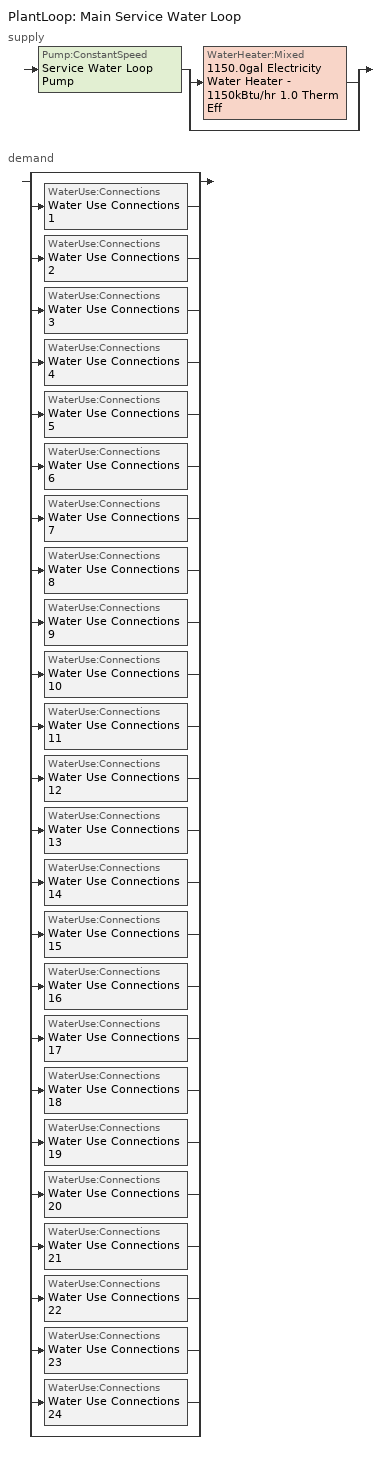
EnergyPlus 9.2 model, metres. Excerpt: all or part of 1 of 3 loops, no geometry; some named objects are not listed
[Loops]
PlantLoop 'Main Service Water Loop'
 supply: Pump:ConstantSpeed 'Service Water Loop Pump' > split
  | WaterHeater:Mixed '1150.0gal Electricity Water Heater - 1150kBtu/hr 1.0 Therm Eff'
  | bypass
 demand: split
  | bypass
  | WaterUse:Connections 'Water Use Connections 1'
  | WaterUse:Connections 'Water Use Connections 2'
  | WaterUse:Connections 'Water Use Connections 3'
  | WaterUse:Connections 'Water Use Connections 4'
  | WaterUse:Connections 'Water Use Connections 5'
  | WaterUse:Connections 'Water Use Connections 6'
  | WaterUse:Connections 'Water Use Connections 7'
  | WaterUse:Connections 'Water Use Connections 8'
  | WaterUse:Connections 'Water Use Connections 9'
  | WaterUse:Connections 'Water Use Connections 10'
  | WaterUse:Connections 'Water Use Connections 11'
  | WaterUse:Connections 'Water Use Connections 12'
  | WaterUse:Connections 'Water Use Connections 13'
  | WaterUse:Connections 'Water Use Connections 14'
  | WaterUse:Connections 'Water Use Connections 15'
  | WaterUse:Connections 'Water Use Connections 16'
  | WaterUse:Connections 'Water Use Connections 17'
  | WaterUse:Connections 'Water Use Connections 18'
  | WaterUse:Connections 'Water Use Connections 19'
  | WaterUse:Connections 'Water Use Connections 20'
  | WaterUse:Connections 'Water Use Connections 21'
  | WaterUse:Connections 'Water Use Connections 22'
  | WaterUse:Connections 'Water Use Connections 23'
  | WaterUse:Connections 'Water Use Connections 24'
  | bypass
[Sizing:Plant]
Main Service Water Loop: Loop Type=Heating; Design Loop Exit Temperature {C}=60; Loop Design Temperature Difference {deltaC}=5; Sizing Option=NonCoincident; Zone Timesteps in Averaging Window=1; Coincident Sizing Factor Mode=None
[Pump:ConstantSpeed]
Service Water Loop Pump: Design Flow Rate {m3/s}=Autosize; Design Pump Head {Pa}=0.01; Design Power Consumption {W}=Autosize; Motor Efficiency=0.7; Fraction of Motor Inefficiencies to Fluid Stream=0; Pump Control Type=Intermittent; Design Power Sizing Method=PowerPerFlowPerPressure; Design Electric Power per Unit Flow Rate {W/(m3/s)}=348701.1; Design Shaft Power per Unit Flow Rate per Unit Head {W/((m3/s)-Pa)}=1.28205
[WaterHeater:Mixed]
1150.0gal Electricity Water Heater - 1150kBtu/hr 1.0 Therm Eff: Tank Volume {m3}=4.35322; Setpoint Temperature Schedule=Service Water Loop Temp - 140F; Deadband Temperature Difference {deltaC}=2; Maximum Temperature Limit {C}=82.2222; Heater Control Type=Cycle; Heater Maximum Capacity {W}=337032; Heater Ignition Minimum Flow Rate {m3/s}=0; Heater Ignition Delay {s}=0; Heater Fuel Type=Electricity; Heater Thermal Efficiency=1; Off Cycle Parasitic Fuel Consumption Rate {W}=25.717; Off Cycle Parasitic Fuel Type=Electricity; Off Cycle Parasitic Heat Fraction to Tank=0.8; On Cycle Parasitic Fuel Consumption Rate {W}=25.717; On Cycle Parasitic Fuel Type=Electricity; On Cycle Parasitic Heat Fraction to Tank=0; Ambient Temperature Indicator=Schedule; Ambient Temperature Schedule=Water Heater Ambient Temp Schedule - 70F; Off Cycle Loss Coefficient to Ambient Temperature {W/K}=9.09539; Off Cycle Loss Fraction to Zone=1; On Cycle Loss Coefficient to Ambient Temperature {W/K}=9.09539; On Cycle Loss Fraction to Zone=1; Use Side Effectiveness=1; Source Side Effectiveness=1; Use Side Design Flow Rate {m3/s}=Autosize; Source Side Design Flow Rate {m3/s}=Autosize; Indirect Water Heating Recovery Time {hr}=1.5; Source Side Flow Control Mode=IndirectHeatPrimarySetpoint
[PlantLoop]
Main Service Water Loop: Fluid Type=Water; Plant Equipment Operation Scheme=Main Service Water Loop Operation Schemes; Maximum Loop Temperature {C}=60; Minimum Loop Temperature {C}=10; Maximum Loop Flow Rate {m3/s}=Autosize; Minimum Loop Flow Rate {m3/s}=0; Plant Loop Volume {m3}=Autocalculate; Load Distribution Scheme=Optimal; Plant Loop Demand Calculation Scheme=SingleSetpoint
[PlantEquipmentList]
Main Service Water Loop Heating Equipment List: 1150.0gal Electricity Water Heater - 1150kBtu/hr 1.0 Therm Eff
[PlantEquipmentOperation:HeatingLoad]
Main Service Water Loop Heating Operation Scheme: Load Range 1 Lower Limit {W}=0; Load Range 1 Upper Limit {W}=1e+09; Range 1 Equipment List=Main Service Water Loop Heating Equipment List
[PlantEquipmentOperationSchemes]
Main Service Water Loop Operation Schemes: Control Scheme 1=Main Service Water Loop Heating Operation Scheme; Control Scheme 1 Schedule=Always On Discrete
[SetpointManager:Scheduled]
Service hot water setpoint manager: Control Variable=Temperature; Schedule=Service Water Loop Temp - 140F
[WaterUse:Equipment]
Name | Peak Flow Rate {m3/s} | Flow Rate Fraction Schedule | Target Temperature Schedule | Zone | Sensible Fraction Schedule | Latent Fraction Schedule
G n1 apartment Service Water Use 0.06gal/min | 3.95701e-06 | NECB-G-Service Water Heating | Schedule Ruleset 5 | Sp-G N1 Apartment Sys-1 Flr-3 Sch-G HPlcmt-north ZN | Schedule Ruleset 3 | Schedule Ruleset 4
G n2 apartment Service Water Use 0.06gal/min | 3.95701e-06 | NECB-G-Service Water Heating | Schedule Ruleset 8 | Sp-G N2 Apartment Sys-1 Flr-3 Sch-G HPlcmt-north ZN | Schedule Ruleset 6 | Schedule Ruleset 7
G ne apartment Service Water Use 0.06gal/min | 3.95701e-06 | NECB-G-Service Water Heating | Schedule Ruleset 11 | Sp-G NE Apartment Sys-1 Flr-3 Sch-G HPlcmt-north ZN | Schedule Ruleset 9 | Schedule Ruleset 10
G nw apartment Service Water Use 0.06gal/min | 3.95701e-06 | NECB-G-Service Water Heating | Schedule Ruleset 14 | Sp-G NW Apartment Sys-1 Flr-3 Sch-G HPlcmt-north ZN | Schedule Ruleset 12 | Schedule Ruleset 13
G s1 apartment Service Water Use 0.06gal/min | 3.95701e-06 | NECB-G-Service Water Heating | Schedule Ruleset 17 | Sp-G S1 Apartment Sys-1 Flr-3 Sch-G HPlcmt-south ZN | Schedule Ruleset 15 | Schedule Ruleset 16
G s2 apartment Service Water Use 0.06gal/min | 3.95701e-06 | NECB-G-Service Water Heating | Schedule Ruleset 20 | Sp-G S2 Apartment Sys-1 Flr-3 Sch-G HPlcmt-south ZN | Schedule Ruleset 18 | Schedule Ruleset 19
G sw apartment Service Water Use 0.06gal/min | 3.95701e-06 | NECB-G-Service Water Heating | Schedule Ruleset 23 | Sp-G SW Apartment Sys-1 Flr-3 Sch-G HPlcmt-south ZN | Schedule Ruleset 21 | Schedule Ruleset 22
M n1 apartment Service Water Use 0.06gal/min | 3.95701e-06 | NECB-G-Service Water Heating | Schedule Ruleset 26 | Sp-M N1 Apartment Sys-1 Flr-1 Sch-G HPlcmt-north ZN | Schedule Ruleset 24 | Schedule Ruleset 25
M n2 apartment Service Water Use 0.06gal/min | 3.95701e-06 | NECB-G-Service Water Heating | Schedule Ruleset 29 | Sp-M N2 Apartment Sys-1 Flr-1 Sch-G HPlcmt-north ZN | Schedule Ruleset 27 | Schedule Ruleset 28
M ne apartment Service Water Use 0.06gal/min | 3.95701e-06 | NECB-G-Service Water Heating | Schedule Ruleset 32 | Sp-M NE Apartment Sys-1 Flr-1 Sch-G HPlcmt-north ZN | Schedule Ruleset 30 | Schedule Ruleset 31
M nw apartment Service Water Use 0.06gal/min | 3.95701e-06 | NECB-G-Service Water Heating | Schedule Ruleset 35 | Sp-M NW Apartment Sys-1 Flr-1 Sch-G HPlcmt-north ZN | Schedule Ruleset 33 | Schedule Ruleset 34
M s1 apartment Service Water Use 0.06gal/min | 3.95701e-06 | NECB-G-Service Water Heating | Schedule Ruleset 38 | Sp-M S1 Apartment Sys-1 Flr-1 Sch-G HPlcmt-south ZN | Schedule Ruleset 36 | Schedule Ruleset 37
M s2 apartment Service Water Use 0.06gal/min | 3.95701e-06 | NECB-G-Service Water Heating | Schedule Ruleset 41 | Sp-M S2 Apartment Sys-1 Flr-1 Sch-G HPlcmt-south ZN | Schedule Ruleset 39 | Schedule Ruleset 40
M se apartment Service Water Use 0.06gal/min | 3.95701e-06 | NECB-G-Service Water Heating | Schedule Ruleset 44 | Sp-M SE Apartment Sys-1 Flr-1 Sch-G HPlcmt-south ZN | Schedule Ruleset 42 | Schedule Ruleset 43
M sw apartment Service Water Use 0.06gal/min | 3.95701e-06 | NECB-G-Service Water Heating | Schedule Ruleset 47 | Sp-M SW Apartment Sys-1 Flr-1 Sch-G HPlcmt-south ZN | Schedule Ruleset 45 | Schedule Ruleset 46
T n1 apartment Service Water Use 0.06gal/min | 3.95701e-06 | NECB-G-Service Water Heating | Schedule Ruleset 50 | Sp-T N1 Apartment Sys-1 Flr-2 Sch-G HPlcmt-north ZN | Schedule Ruleset 48 | Schedule Ruleset 49
T n2 apartment Service Water Use 0.06gal/min | 3.95701e-06 | NECB-G-Service Water Heating | Schedule Ruleset 53 | Sp-T N2 Apartment Sys-1 Flr-2 Sch-G HPlcmt-north ZN | Schedule Ruleset 51 | Schedule Ruleset 52
T ne apartment Service Water Use 0.06gal/min | 3.95701e-06 | NECB-G-Service Water Heating | Schedule Ruleset 56 | Sp-T NE Apartment Sys-1 Flr-2 Sch-G HPlcmt-north ZN | Schedule Ruleset 54 | Schedule Ruleset 55
T nw apartment Service Water Use 0.06gal/min | 3.95701e-06 | NECB-G-Service Water Heating | Schedule Ruleset 59 | Sp-T NW Apartment Sys-1 Flr-2 Sch-G HPlcmt-north ZN | Schedule Ruleset 57 | Schedule Ruleset 58
T s1 apartment Service Water Use 0.06gal/min | 3.95701e-06 | NECB-G-Service Water Heating | Schedule Ruleset 62 | Sp-T S1 Apartment Sys-1 Flr-2 Sch-G HPlcmt-south ZN | Schedule Ruleset 60 | Schedule Ruleset 61
T s2 apartment Service Water Use 0.06gal/min | 3.95701e-06 | NECB-G-Service Water Heating | Schedule Ruleset 65 | Sp-T S2 Apartment Sys-1 Flr-2 Sch-G HPlcmt-south ZN | Schedule Ruleset 63 | Schedule Ruleset 64
T se apartment Service Water Use 0.06gal/min | 3.95701e-06 | NECB-G-Service Water Heating | Schedule Ruleset 68 | Sp-T SE Apartment Sys-1 Flr-2 Sch-G HPlcmt-south ZN | Schedule Ruleset 66 | Schedule Ruleset 67
T sw apartment Service Water Use 0.06gal/min | 3.95701e-06 | NECB-G-Service Water Heating | Schedule Ruleset 71 | Sp-T SW Apartment Sys-1 Flr-2 Sch-G HPlcmt-south ZN | Schedule Ruleset 69 | Schedule Ruleset 70
Office Service Water Use 0.07gal/min | 4.28177e-06 | NECB-C-Service Water Heating | Schedule Ruleset 74 | Sp-Office Sys-3 Flr-3 Sch-C HPlcmt-south ZN | Schedule Ruleset 72 | Schedule Ruleset 73
[WaterUse:Connections]
Name | Water Use Equipment 1
Water Use Connections 1 | G n1 apartment Service Water Use 0.06gal/min
Water Use Connections 2 | G n2 apartment Service Water Use 0.06gal/min
Water Use Connections 3 | G ne apartment Service Water Use 0.06gal/min
Water Use Connections 4 | G nw apartment Service Water Use 0.06gal/min
Water Use Connections 5 | G s1 apartment Service Water Use 0.06gal/min
Water Use Connections 6 | G s2 apartment Service Water Use 0.06gal/min
Water Use Connections 7 | G sw apartment Service Water Use 0.06gal/min
Water Use Connections 8 | M n1 apartment Service Water Use 0.06gal/min
Water Use Connections 9 | M n2 apartment Service Water Use 0.06gal/min
Water Use Connections 10 | M ne apartment Service Water Use 0.06gal/min
Water Use Connections 11 | M nw apartment Service Water Use 0.06gal/min
Water Use Connections 12 | M s1 apartment Service Water Use 0.06gal/min
Water Use Connections 13 | M s2 apartment Service Water Use 0.06gal/min
Water Use Connections 14 | M se apartment Service Water Use 0.06gal/min
Water Use Connections 15 | M sw apartment Service Water Use 0.06gal/min
Water Use Connections 16 | T n1 apartment Service Water Use 0.06gal/min
Water Use Connections 17 | T n2 apartment Service Water Use 0.06gal/min
Water Use Connections 18 | T ne apartment Service Water Use 0.06gal/min
Water Use Connections 19 | T nw apartment Service Water Use 0.06gal/min
Water Use Connections 20 | T s1 apartment Service Water Use 0.06gal/min
Water Use Connections 21 | T s2 apartment Service Water Use 0.06gal/min
Water Use Connections 22 | T se apartment Service Water Use 0.06gal/min
Water Use Connections 23 | T sw apartment Service Water Use 0.06gal/min
Water Use Connections 24 | Office Service Water Use 0.07gal/min
[Schedule:Day:Interval]
NECB-C-Service Water Heating Default; NECB-C-Service Water Heating Default|Wkdy Day: No, 08:00, 0.05, 09:00, 0.1, 10:00, 0.2, 11:00, 0.3, 12:00, 0.4, 16:00, 0.8, 17:00, 0.6, 18:00, 0.4, 19:00, 0.3, 21:00, 0.2, 24:00, 0.05
NECB-C-Service Water Heating Sat Day: No, 08:00, 0.05, 09:00, 0.1, 10:00, 0.2, 11:00, 0.3, 12:00, 0.5, 16:00, 0.9, 17:00, 0.7, 18:00, 0.5, 19:00, 0.3, 21:00, 0.2, 24:00, 0.05
NECB-C-Service Water Heating Sun|Hol Day: No, 10:00, 0.05, 11:00, 0.1, 12:00, 0.2, 13:00, 0.4, 15:00, 0.8, 16:00, 0.6, 17:00, 0.4, 18:00, 0.3, 19:00, 0.2, 24:00, 0.05
NECB-G-Service Water Heating Default; NECB-G-Service Water Heating Default|Wkdy Day: No, 01:00, 0.1, 06:00, 0.05, 07:00, 0.2, 08:00, 0.8, 09:00, 0.7, 10:00, 0.5, 11:00, 0.4, 14:00, 0.2, 15:00, 0.3, 17:00, 0.5, 19:00, 0.7, 21:00, 0.4, 23:00, 0.2, 24:00, 0.1
NECB-G-Service Water Heating Sat Day: No, 01:00, 0.1, 07:00, 0.05, 08:00, 0.2, 11:00, 0.5, 15:00, 0.3, 16:00, 0.7, 17:00, 0.9, 19:00, 0.7, 20:00, 0.6, 21:00, 0.5, 22:00, 0.4, 23:00, 0.3, 24:00, 0.2
NECB-G-Service Water Heating Sun|Hol Day: No, 01:00, 0.1, 08:00, 0.05, 09:00, 0.2, 11:00, 0.3, 13:00, 0.2, 14:00, 0.3, 15:00, 0.4, 16:00, 0.5, 17:00, 0.6, 18:00, 0.7, 19:00, 0.4, 20:00, 0.3, 24:00, 0.2
Schedule Day 10; Schedule Day 13; Schedule Day 16; Schedule Day 19; Schedule Day 22; Schedule Day 25; Schedule Day 28; Schedule Day 31; Schedule Day 34; Schedule Day 37; Schedule Day 40; Schedule Day 43; Schedule Day 46; Schedule Day 49; Schedule Day 52; Schedule Day 55; Schedule Day 58; Schedule Day 61; Schedule Day 64; Schedule Day 67; Schedule Day 7; Schedule Day 70; Schedule Day 73; Schedule Day 76: No, 24:00, 0.05
Schedule Day 11; Schedule Day 14; Schedule Day 17; Schedule Day 20; Schedule Day 23; Schedule Day 26; Schedule Day 29; Schedule Day 32; Schedule Day 35; Schedule Day 38; Schedule Day 41; Schedule Day 44; Schedule Day 47; Schedule Day 50; Schedule Day 53; Schedule Day 56; Schedule Day 59; Schedule Day 62; Schedule Day 65; Schedule Day 68; Schedule Day 71; Schedule Day 74; Schedule Day 77; Schedule Day 8; Service Water Loop Temp - 140F Default: No, 24:00, 60
Schedule Day 12; Schedule Day 15; Schedule Day 18; Schedule Day 21; Schedule Day 24; Schedule Day 27; Schedule Day 30; Schedule Day 33; Schedule Day 36; Schedule Day 39; Schedule Day 42; Schedule Day 45; Schedule Day 48; Schedule Day 51; Schedule Day 54; Schedule Day 57; Schedule Day 6; Schedule Day 60; Schedule Day 63; Schedule Day 66; Schedule Day 69; Schedule Day 72; Schedule Day 75; Schedule Day 9: No, 24:00, 0.2
Water Heater Ambient Temp Schedule - 70F Default: No, 24:00, 21.1111
[Schedule:Week:Daily]
Schedule:Week:Daily {510ff937-0a2f-49d1-b56c-2df7d20ec639}: NECB-C-Service Water Heating Sun|Hol Day, NECB-C-Service Water Heating Default|Wkdy Day, NECB-C-Service Water Heating Default|Wkdy Day, NECB-C-Service Water Heating Default|Wkdy Day, NECB-C-Service Water Heating Default|Wkdy Day, NECB-C-Service Water Heating Default|Wkdy Day, NECB-C-Service Water Heating Sat Day, NECB-C-Service Water Heating Default, NECB-C-Service Water Heating Default, NECB-C-Service Water Heating Default, NECB-C-Service Water Heating Default, NECB-C-Service Water Heating Default
Schedule:Week:Daily {d7ad5288-86cf-43ec-becb-41a0bbac22f9}: NECB-G-Service Water Heating Sun|Hol Day, NECB-G-Service Water Heating Default|Wkdy Day, NECB-G-Service Water Heating Default|Wkdy Day, NECB-G-Service Water Heating Default|Wkdy Day, NECB-G-Service Water Heating Default|Wkdy Day, NECB-G-Service Water Heating Default|Wkdy Day, NECB-G-Service Water Heating Sat Day, NECB-G-Service Water Heating Default, NECB-G-Service Water Heating Default, NECB-G-Service Water Heating Default, NECB-G-Service Water Heating Default, NECB-G-Service Water Heating Default
Schedule:Week:Daily {196703db-baa6-4c41-845d-cb6f2d150554}: Schedule Day 13, Schedule Day 13, Schedule Day 13, Schedule Day 13, Schedule Day 13, Schedule Day 13, Schedule Day 13, Schedule Day 13, Schedule Day 13, Schedule Day 13, Schedule Day 13, Schedule Day 13
Schedule:Week:Daily {8a43b15c-2e2b-4c26-94d5-124586c721eb}: Schedule Day 14, Schedule Day 14, Schedule Day 14, Schedule Day 14, Schedule Day 14, Schedule Day 14, Schedule Day 14, Schedule Day 14, Schedule Day 14, Schedule Day 14, Schedule Day 14, Schedule Day 14
Schedule:Week:Daily {5387c551-8e31-49ae-a9c2-2153f512a3eb}: Schedule Day 15, Schedule Day 15, Schedule Day 15, Schedule Day 15, Schedule Day 15, Schedule Day 15, Schedule Day 15, Schedule Day 15, Schedule Day 15, Schedule Day 15, Schedule Day 15, Schedule Day 15
Schedule:Week:Daily {baa2601f-410b-4828-a0d5-eac32de764ab}: Schedule Day 16, Schedule Day 16, Schedule Day 16, Schedule Day 16, Schedule Day 16, Schedule Day 16, Schedule Day 16, Schedule Day 16, Schedule Day 16, Schedule Day 16, Schedule Day 16, Schedule Day 16
Schedule:Week:Daily {8abe9374-ec78-4e09-b227-20b4ad648c3b}: Schedule Day 17, Schedule Day 17, Schedule Day 17, Schedule Day 17, Schedule Day 17, Schedule Day 17, Schedule Day 17, Schedule Day 17, Schedule Day 17, Schedule Day 17, Schedule Day 17, Schedule Day 17
Schedule:Week:Daily {6dda205b-ac31-4662-9643-2a87b2a6d90e}: Schedule Day 18, Schedule Day 18, Schedule Day 18, Schedule Day 18, Schedule Day 18, Schedule Day 18, Schedule Day 18, Schedule Day 18, Schedule Day 18, Schedule Day 18, Schedule Day 18, Schedule Day 18
Schedule:Week:Daily {576c1894-6678-48cd-a025-b8219151c15a}: Schedule Day 19, Schedule Day 19, Schedule Day 19, Schedule Day 19, Schedule Day 19, Schedule Day 19, Schedule Day 19, Schedule Day 19, Schedule Day 19, Schedule Day 19, Schedule Day 19, Schedule Day 19
Schedule:Week:Daily {a038bd93-6cff-4f77-b52b-1aec0d64a7d2}: Schedule Day 20, Schedule Day 20, Schedule Day 20, Schedule Day 20, Schedule Day 20, Schedule Day 20, Schedule Day 20, Schedule Day 20, Schedule Day 20, Schedule Day 20, Schedule Day 20, Schedule Day 20
Schedule:Week:Daily {d6a0ec74-55d2-4129-b736-a259e95473a3}: Schedule Day 21, Schedule Day 21, Schedule Day 21, Schedule Day 21, Schedule Day 21, Schedule Day 21, Schedule Day 21, Schedule Day 21, Schedule Day 21, Schedule Day 21, Schedule Day 21, Schedule Day 21
Schedule:Week:Daily {775c61e9-9604-4333-8d10-98ee1acf7924}: Schedule Day 22, Schedule Day 22, Schedule Day 22, Schedule Day 22, Schedule Day 22, Schedule Day 22, Schedule Day 22, Schedule Day 22, Schedule Day 22, Schedule Day 22, Schedule Day 22, Schedule Day 22
Schedule:Week:Daily {5629663c-c6df-48cb-939f-56ee5d6b4891}: Schedule Day 23, Schedule Day 23, Schedule Day 23, Schedule Day 23, Schedule Day 23, Schedule Day 23, Schedule Day 23, Schedule Day 23, Schedule Day 23, Schedule Day 23, Schedule Day 23, Schedule Day 23
Schedule:Week:Daily {507829ec-b7af-4e25-a409-81fcb810dff9}: Schedule Day 24, Schedule Day 24, Schedule Day 24, Schedule Day 24, Schedule Day 24, Schedule Day 24, Schedule Day 24, Schedule Day 24, Schedule Day 24, Schedule Day 24, Schedule Day 24, Schedule Day 24
Schedule:Week:Daily {48690e59-59f1-49cd-9464-f252dc34e1fe}: Schedule Day 25, Schedule Day 25, Schedule Day 25, Schedule Day 25, Schedule Day 25, Schedule Day 25, Schedule Day 25, Schedule Day 25, Schedule Day 25, Schedule Day 25, Schedule Day 25, Schedule Day 25
Schedule:Week:Daily {c4ac52fc-d78c-4866-a5e0-d2c225d9b76f}: Schedule Day 26, Schedule Day 26, Schedule Day 26, Schedule Day 26, Schedule Day 26, Schedule Day 26, Schedule Day 26, Schedule Day 26, Schedule Day 26, Schedule Day 26, Schedule Day 26, Schedule Day 26
Schedule:Week:Daily {56e92453-ae21-443f-b2fe-f664156e3dc5}: Schedule Day 27, Schedule Day 27, Schedule Day 27, Schedule Day 27, Schedule Day 27, Schedule Day 27, Schedule Day 27, Schedule Day 27, Schedule Day 27, Schedule Day 27, Schedule Day 27, Schedule Day 27
Schedule:Week:Daily {d97eece0-d511-441b-957e-ca1e953bb0a3}: Schedule Day 28, Schedule Day 28, Schedule Day 28, Schedule Day 28, Schedule Day 28, Schedule Day 28, Schedule Day 28, Schedule Day 28, Schedule Day 28, Schedule Day 28, Schedule Day 28, Schedule Day 28
Schedule:Week:Daily {4434745c-cc1f-4515-befd-5477b7ae5b84}: Schedule Day 29, Schedule Day 29, Schedule Day 29, Schedule Day 29, Schedule Day 29, Schedule Day 29, Schedule Day 29, Schedule Day 29, Schedule Day 29, Schedule Day 29, Schedule Day 29, Schedule Day 29
Schedule:Week:Daily {b7b2e660-502c-42e7-a27b-05b4e26cdd94}: Schedule Day 30, Schedule Day 30, Schedule Day 30, Schedule Day 30, Schedule Day 30, Schedule Day 30, Schedule Day 30, Schedule Day 30, Schedule Day 30, Schedule Day 30, Schedule Day 30, Schedule Day 30
Schedule:Week:Daily {2cebd4eb-6d2d-4c4a-afcf-0f906c392e7e}: Schedule Day 31, Schedule Day 31, Schedule Day 31, Schedule Day 31, Schedule Day 31, Schedule Day 31, Schedule Day 31, Schedule Day 31, Schedule Day 31, Schedule Day 31, Schedule Day 31, Schedule Day 31
Schedule:Week:Daily {4ab1c4fc-124b-4ab1-936e-e0533130a581}: Schedule Day 32, Schedule Day 32, Schedule Day 32, Schedule Day 32, Schedule Day 32, Schedule Day 32, Schedule Day 32, Schedule Day 32, Schedule Day 32, Schedule Day 32, Schedule Day 32, Schedule Day 32
Schedule:Week:Daily {2afdd82d-4d25-4792-a0fd-316eb0db5fc7}: Schedule Day 6, Schedule Day 6, Schedule Day 6, Schedule Day 6, Schedule Day 6, Schedule Day 6, Schedule Day 6, Schedule Day 6, Schedule Day 6, Schedule Day 6, Schedule Day 6, Schedule Day 6
Schedule:Week:Daily {77c0eee9-b15b-4727-a547-1bf35d957805}: Schedule Day 33, Schedule Day 33, Schedule Day 33, Schedule Day 33, Schedule Day 33, Schedule Day 33, Schedule Day 33, Schedule Day 33, Schedule Day 33, Schedule Day 33, Schedule Day 33, Schedule Day 33
Schedule:Week:Daily {66b029f6-72be-4ff8-81b0-157dfe65e4df}: Schedule Day 34, Schedule Day 34, Schedule Day 34, Schedule Day 34, Schedule Day 34, Schedule Day 34, Schedule Day 34, Schedule Day 34, Schedule Day 34, Schedule Day 34, Schedule Day 34, Schedule Day 34
Schedule:Week:Daily {7ddd8a8c-8088-4757-8f0d-af42a161ed66}: Schedule Day 35, Schedule Day 35, Schedule Day 35, Schedule Day 35, Schedule Day 35, Schedule Day 35, Schedule Day 35, Schedule Day 35, Schedule Day 35, Schedule Day 35, Schedule Day 35, Schedule Day 35
Schedule:Week:Daily {20e9c36b-4d7f-4ea4-80ba-459f4c1d4782}: Schedule Day 36, Schedule Day 36, Schedule Day 36, Schedule Day 36, Schedule Day 36, Schedule Day 36, Schedule Day 36, Schedule Day 36, Schedule Day 36, Schedule Day 36, Schedule Day 36, Schedule Day 36
Schedule:Week:Daily {fc45fa5f-87ff-4d01-b63d-4a53d8152b02}: Schedule Day 37, Schedule Day 37, Schedule Day 37, Schedule Day 37, Schedule Day 37, Schedule Day 37, Schedule Day 37, Schedule Day 37, Schedule Day 37, Schedule Day 37, Schedule Day 37, Schedule Day 37
Schedule:Week:Daily {3f5cdd8f-d31d-450b-9ec7-774b93a9c82b}: Schedule Day 38, Schedule Day 38, Schedule Day 38, Schedule Day 38, Schedule Day 38, Schedule Day 38, Schedule Day 38, Schedule Day 38, Schedule Day 38, Schedule Day 38, Schedule Day 38, Schedule Day 38
Schedule:Week:Daily {ecb6e04a-717d-44b4-a3ee-763819df7922}: Schedule Day 39, Schedule Day 39, Schedule Day 39, Schedule Day 39, Schedule Day 39, Schedule Day 39, Schedule Day 39, Schedule Day 39, Schedule Day 39, Schedule Day 39, Schedule Day 39, Schedule Day 39
Schedule:Week:Daily {f93c4d6e-3670-4547-b44e-ab8d14a2c4ba}: Schedule Day 40, Schedule Day 40, Schedule Day 40, Schedule Day 40, Schedule Day 40, Schedule Day 40, Schedule Day 40, Schedule Day 40, Schedule Day 40, Schedule Day 40, Schedule Day 40, Schedule Day 40
Schedule:Week:Daily {30f6699c-76d6-4fe2-b0a4-e35a926955ae}: Schedule Day 41, Schedule Day 41, Schedule Day 41, Schedule Day 41, Schedule Day 41, Schedule Day 41, Schedule Day 41, Schedule Day 41, Schedule Day 41, Schedule Day 41, Schedule Day 41, Schedule Day 41
Schedule:Week:Daily {a46ad92c-faac-494e-8aaf-9e5ccbe57961}: Schedule Day 42, Schedule Day 42, Schedule Day 42, Schedule Day 42, Schedule Day 42, Schedule Day 42, Schedule Day 42, Schedule Day 42, Schedule Day 42, Schedule Day 42, Schedule Day 42, Schedule Day 42
Schedule:Week:Daily {94c4ef37-2f1a-4562-a411-af93fafbd6be}: Schedule Day 7, Schedule Day 7, Schedule Day 7, Schedule Day 7, Schedule Day 7, Schedule Day 7, Schedule Day 7, Schedule Day 7, Schedule Day 7, Schedule Day 7, Schedule Day 7, Schedule Day 7
Schedule:Week:Daily {c63e1468-6572-42fd-acb5-2c4ac4304bbe}: Schedule Day 43, Schedule Day 43, Schedule Day 43, Schedule Day 43, Schedule Day 43, Schedule Day 43, Schedule Day 43, Schedule Day 43, Schedule Day 43, Schedule Day 43, Schedule Day 43, Schedule Day 43
Schedule:Week:Daily {57eb67d5-c9ed-4e4c-beee-75a1ca1aa3be}: Schedule Day 44, Schedule Day 44, Schedule Day 44, Schedule Day 44, Schedule Day 44, Schedule Day 44, Schedule Day 44, Schedule Day 44, Schedule Day 44, Schedule Day 44, Schedule Day 44, Schedule Day 44
Schedule:Week:Daily {36a6eb2e-7b38-4d5c-9f6a-5701b7d29339}: Schedule Day 45, Schedule Day 45, Schedule Day 45, Schedule Day 45, Schedule Day 45, Schedule Day 45, Schedule Day 45, Schedule Day 45, Schedule Day 45, Schedule Day 45, Schedule Day 45, Schedule Day 45
Schedule:Week:Daily {fc50c200-dddb-4942-a920-f0aa72e1a1cc}: Schedule Day 46, Schedule Day 46, Schedule Day 46, Schedule Day 46, Schedule Day 46, Schedule Day 46, Schedule Day 46, Schedule Day 46, Schedule Day 46, Schedule Day 46, Schedule Day 46, Schedule Day 46
Schedule:Week:Daily {0746d74c-1f7b-4153-96da-b16362db1219}: Schedule Day 47, Schedule Day 47, Schedule Day 47, Schedule Day 47, Schedule Day 47, Schedule Day 47, Schedule Day 47, Schedule Day 47, Schedule Day 47, Schedule Day 47, Schedule Day 47, Schedule Day 47
Schedule:Week:Daily {b0931040-34bf-4f00-8e22-92af8a714398}: Schedule Day 48, Schedule Day 48, Schedule Day 48, Schedule Day 48, Schedule Day 48, Schedule Day 48, Schedule Day 48, Schedule Day 48, Schedule Day 48, Schedule Day 48, Schedule Day 48, Schedule Day 48
Schedule:Week:Daily {32c92cae-19e4-4aed-8f26-25b4372b920f}: Schedule Day 49, Schedule Day 49, Schedule Day 49, Schedule Day 49, Schedule Day 49, Schedule Day 49, Schedule Day 49, Schedule Day 49, Schedule Day 49, Schedule Day 49, Schedule Day 49, Schedule Day 49
Schedule:Week:Daily {24b3f1a4-fd69-412f-8a39-149c6f5b34b9}: Schedule Day 50, Schedule Day 50, Schedule Day 50, Schedule Day 50, Schedule Day 50, Schedule Day 50, Schedule Day 50, Schedule Day 50, Schedule Day 50, Schedule Day 50, Schedule Day 50, Schedule Day 50
Schedule:Week:Daily {185706a7-82dd-496e-aee5-370fa91e2b97}: Schedule Day 51, Schedule Day 51, Schedule Day 51, Schedule Day 51, Schedule Day 51, Schedule Day 51, Schedule Day 51, Schedule Day 51, Schedule Day 51, Schedule Day 51, Schedule Day 51, Schedule Day 51
Schedule:Week:Daily {86a39f21-141c-4ce1-aa1e-3dd8506f667c}: Schedule Day 52, Schedule Day 52, Schedule Day 52, Schedule Day 52, Schedule Day 52, Schedule Day 52, Schedule Day 52, Schedule Day 52, Schedule Day 52, Schedule Day 52, Schedule Day 52, Schedule Day 52
Schedule:Week:Daily {5e013b05-af9d-4708-afe0-5487fc92c8de}: Schedule Day 8, Schedule Day 8, Schedule Day 8, Schedule Day 8, Schedule Day 8, Schedule Day 8, Schedule Day 8, Schedule Day 8, Schedule Day 8, Schedule Day 8, Schedule Day 8, Schedule Day 8
Schedule:Week:Daily {288e99c9-5b48-410b-8b31-4293b7e4251f}: Schedule Day 53, Schedule Day 53, Schedule Day 53, Schedule Day 53, Schedule Day 53, Schedule Day 53, Schedule Day 53, Schedule Day 53, Schedule Day 53, Schedule Day 53, Schedule Day 53, Schedule Day 53
Schedule:Week:Daily {399f6c02-2029-4a97-aec2-549eda119f64}: Schedule Day 54, Schedule Day 54, Schedule Day 54, Schedule Day 54, Schedule Day 54, Schedule Day 54, Schedule Day 54, Schedule Day 54, Schedule Day 54, Schedule Day 54, Schedule Day 54, Schedule Day 54
Schedule:Week:Daily {3a3334b3-b131-4404-ae6d-5c4ead826b7f}: Schedule Day 55, Schedule Day 55, Schedule Day 55, Schedule Day 55, Schedule Day 55, Schedule Day 55, Schedule Day 55, Schedule Day 55, Schedule Day 55, Schedule Day 55, Schedule Day 55, Schedule Day 55
Schedule:Week:Daily {3107bf47-1b8e-4f4d-9996-130d5397cf8a}: Schedule Day 56, Schedule Day 56, Schedule Day 56, Schedule Day 56, Schedule Day 56, Schedule Day 56, Schedule Day 56, Schedule Day 56, Schedule Day 56, Schedule Day 56, Schedule Day 56, Schedule Day 56
Schedule:Week:Daily {c04836bd-345a-4df1-b394-e2a13ce37757}: Schedule Day 57, Schedule Day 57, Schedule Day 57, Schedule Day 57, Schedule Day 57, Schedule Day 57, Schedule Day 57, Schedule Day 57, Schedule Day 57, Schedule Day 57, Schedule Day 57, Schedule Day 57
Schedule:Week:Daily {7c9cbc08-2876-4d92-a749-64dc6d0db224}: Schedule Day 58, Schedule Day 58, Schedule Day 58, Schedule Day 58, Schedule Day 58, Schedule Day 58, Schedule Day 58, Schedule Day 58, Schedule Day 58, Schedule Day 58, Schedule Day 58, Schedule Day 58
Schedule:Week:Daily {c8596de5-07d0-4055-a798-2cc3ff8c0ee1}: Schedule Day 59, Schedule Day 59, Schedule Day 59, Schedule Day 59, Schedule Day 59, Schedule Day 59, Schedule Day 59, Schedule Day 59, Schedule Day 59, Schedule Day 59, Schedule Day 59, Schedule Day 59
Schedule:Week:Daily {07f27baf-5a4a-4912-9179-4a7c5d172d18}: Schedule Day 60, Schedule Day 60, Schedule Day 60, Schedule Day 60, Schedule Day 60, Schedule Day 60, Schedule Day 60, Schedule Day 60, Schedule Day 60, Schedule Day 60, Schedule Day 60, Schedule Day 60
Schedule:Week:Daily {d4db7a26-57fd-4b85-9093-40166287fdb2}: Schedule Day 61, Schedule Day 61, Schedule Day 61, Schedule Day 61, Schedule Day 61, Schedule Day 61, Schedule Day 61, Schedule Day 61, Schedule Day 61, Schedule Day 61, Schedule Day 61, Schedule Day 61
Schedule:Week:Daily {7b3c832b-3b95-40d5-bb6e-df87d843dc7c}: Schedule Day 62, Schedule Day 62, Schedule Day 62, Schedule Day 62, Schedule Day 62, Schedule Day 62, Schedule Day 62, Schedule Day 62, Schedule Day 62, Schedule Day 62, Schedule Day 62, Schedule Day 62
Schedule:Week:Daily {d25395b7-8d5d-4886-aa4c-dd86741ec2d9}: Schedule Day 9, Schedule Day 9, Schedule Day 9, Schedule Day 9, Schedule Day 9, Schedule Day 9, Schedule Day 9, Schedule Day 9, Schedule Day 9, Schedule Day 9, Schedule Day 9, Schedule Day 9
Schedule:Week:Daily {2abc412c-68cd-46d0-892a-83db34ed75d2}: Schedule Day 63, Schedule Day 63, Schedule Day 63, Schedule Day 63, Schedule Day 63, Schedule Day 63, Schedule Day 63, Schedule Day 63, Schedule Day 63, Schedule Day 63, Schedule Day 63, Schedule Day 63
Schedule:Week:Daily {b9871b22-d03d-48cf-8c17-10ed15ab2000}: Schedule Day 64, Schedule Day 64, Schedule Day 64, Schedule Day 64, Schedule Day 64, Schedule Day 64, Schedule Day 64, Schedule Day 64, Schedule Day 64, Schedule Day 64, Schedule Day 64, Schedule Day 64
Schedule:Week:Daily {04e5a79f-a023-4239-b726-99dfcf3c7e4b}: Schedule Day 65, Schedule Day 65, Schedule Day 65, Schedule Day 65, Schedule Day 65, Schedule Day 65, Schedule Day 65, Schedule Day 65, Schedule Day 65, Schedule Day 65, Schedule Day 65, Schedule Day 65
Schedule:Week:Daily {edbdc128-4149-4296-bff2-f244b3d5b040}: Schedule Day 66, Schedule Day 66, Schedule Day 66, Schedule Day 66, Schedule Day 66, Schedule Day 66, Schedule Day 66, Schedule Day 66, Schedule Day 66, Schedule Day 66, Schedule Day 66, Schedule Day 66
Schedule:Week:Daily {bd8d0658-2915-4d3e-ad0b-51abf5fbbb20}: Schedule Day 67, Schedule Day 67, Schedule Day 67, Schedule Day 67, Schedule Day 67, Schedule Day 67, Schedule Day 67, Schedule Day 67, Schedule Day 67, Schedule Day 67, Schedule Day 67, Schedule Day 67
Schedule:Week:Daily {213c0eed-8eff-4b70-9260-8a77dba297c4}: Schedule Day 68, Schedule Day 68, Schedule Day 68, Schedule Day 68, Schedule Day 68, Schedule Day 68, Schedule Day 68, Schedule Day 68, Schedule Day 68, Schedule Day 68, Schedule Day 68, Schedule Day 68
Schedule:Week:Daily {8262140c-5846-430f-bf72-f4d61ab9a77c}: Schedule Day 69, Schedule Day 69, Schedule Day 69, Schedule Day 69, Schedule Day 69, Schedule Day 69, Schedule Day 69, Schedule Day 69, Schedule Day 69, Schedule Day 69, Schedule Day 69, Schedule Day 69
Schedule:Week:Daily {7824a041-f02d-4c70-b0fa-8b3349301a89}: Schedule Day 70, Schedule Day 70, Schedule Day 70, Schedule Day 70, Schedule Day 70, Schedule Day 70, Schedule Day 70, Schedule Day 70, Schedule Day 70, Schedule Day 70, Schedule Day 70, Schedule Day 70
Schedule:Week:Daily {f748eac7-1493-4703-a753-5d8fcb8a1997}: Schedule Day 71, Schedule Day 71, Schedule Day 71, Schedule Day 71, Schedule Day 71, Schedule Day 71, Schedule Day 71, Schedule Day 71, Schedule Day 71, Schedule Day 71, Schedule Day 71, Schedule Day 71
Schedule:Week:Daily {70b49e2a-bc54-45ae-bca8-9b9ba5a748bb}: Schedule Day 72, Schedule Day 72, Schedule Day 72, Schedule Day 72, Schedule Day 72, Schedule Day 72, Schedule Day 72, Schedule Day 72, Schedule Day 72, Schedule Day 72, Schedule Day 72, Schedule Day 72
Schedule:Week:Daily {c7f12822-ccad-4298-815f-107b7504621f}: Schedule Day 10, Schedule Day 10, Schedule Day 10, Schedule Day 10, Schedule Day 10, Schedule Day 10, Schedule Day 10, Schedule Day 10, Schedule Day 10, Schedule Day 10, Schedule Day 10, Schedule Day 10
Schedule:Week:Daily {beaecb04-02c0-4e24-8db3-030bc029b259}: Schedule Day 73, Schedule Day 73, Schedule Day 73, Schedule Day 73, Schedule Day 73, Schedule Day 73, Schedule Day 73, Schedule Day 73, Schedule Day 73, Schedule Day 73, Schedule Day 73, Schedule Day 73
Schedule:Week:Daily {9ab94f81-10b0-407b-8dd5-203458436864}: Schedule Day 74, Schedule Day 74, Schedule Day 74, Schedule Day 74, Schedule Day 74, Schedule Day 74, Schedule Day 74, Schedule Day 74, Schedule Day 74, Schedule Day 74, Schedule Day 74, Schedule Day 74
Schedule:Week:Daily {ecf861d6-51dd-45ce-8cbc-e16044807002}: Schedule Day 75, Schedule Day 75, Schedule Day 75, Schedule Day 75, Schedule Day 75, Schedule Day 75, Schedule Day 75, Schedule Day 75, Schedule Day 75, Schedule Day 75, Schedule Day 75, Schedule Day 75
Schedule:Week:Daily {2a728ddd-60fe-467a-860b-a9c23fe576e5}: Schedule Day 76, Schedule Day 76, Schedule Day 76, Schedule Day 76, Schedule Day 76, Schedule Day 76, Schedule Day 76, Schedule Day 76, Schedule Day 76, Schedule Day 76, Schedule Day 76, Schedule Day 76
Schedule:Week:Daily {5c3da941-1eec-40a7-a1ca-74aaa0834560}: Schedule Day 77, Schedule Day 77, Schedule Day 77, Schedule Day 77, Schedule Day 77, Schedule Day 77, Schedule Day 77, Schedule Day 77, Schedule Day 77, Schedule Day 77, Schedule Day 77, Schedule Day 77
Schedule:Week:Daily {ffbfe616-4705-447f-ae97-03d8e5aa5c05}: Schedule Day 11, Schedule Day 11, Schedule Day 11, Schedule Day 11, Schedule Day 11, Schedule Day 11, Schedule Day 11, Schedule Day 11, Schedule Day 11, Schedule Day 11, Schedule Day 11, Schedule Day 11
Schedule:Week:Daily {d7d84878-8ebb-4a90-83cc-023010efdd22}: Schedule Day 12, Schedule Day 12, Schedule Day 12, Schedule Day 12, Schedule Day 12, Schedule Day 12, Schedule Day 12, Schedule Day 12, Schedule Day 12, Schedule Day 12, Schedule Day 12, Schedule Day 12
Schedule:Week:Daily {c6a1f7a4-349c-4c2e-b810-1984f2133cdd}: Service Water Loop Temp - 140F Default, Service Water Loop Temp - 140F Default, Service Water Loop Temp - 140F Default, Service Water Loop Temp - 140F Default, Service Water Loop Temp - 140F Default, Service Water Loop Temp - 140F Default, Service Water Loop Temp - 140F Default, Service Water Loop Temp - 140F Default, Service Water Loop Temp - 140F Default, Service Water Loop Temp - 140F Default, Service Water Loop Temp - 140F Default, Service Water Loop Temp - 140F Default
Schedule:Week:Daily {f8b99bb7-e9ec-44d5-86b3-b900a1443366}: Water Heater Ambient Temp Schedule - 70F Default, Water Heater Ambient Temp Schedule - 70F Default, Water Heater Ambient Temp Schedule - 70F Default, Water Heater Ambient Temp Schedule - 70F Default, Water Heater Ambient Temp Schedule - 70F Default, Water Heater Ambient Temp Schedule - 70F Default, Water Heater Ambient Temp Schedule - 70F Default, Water Heater Ambient Temp Schedule - 70F Default, Water Heater Ambient Temp Schedule - 70F Default, Water Heater Ambient Temp Schedule - 70F Default, Water Heater Ambient Temp Schedule - 70F Default, Water Heater Ambient Temp Schedule - 70F Default
[Schedule:Year]
NECB-C-Service Water Heating: Schedule:Week:Daily {510ff937-0a2f-49d1-b56c-2df7d20ec639}, 1, 1, 12, 31
NECB-G-Service Water Heating: Schedule:Week:Daily {d7ad5288-86cf-43ec-becb-41a0bbac22f9}, 1, 1, 12, 31
Schedule Ruleset 10: Schedule:Week:Daily {196703db-baa6-4c41-845d-cb6f2d150554}, 1, 1, 12, 31
Schedule Ruleset 11: Schedule:Week:Daily {8a43b15c-2e2b-4c26-94d5-124586c721eb}, 1, 1, 12, 31
Schedule Ruleset 12: Schedule:Week:Daily {5387c551-8e31-49ae-a9c2-2153f512a3eb}, 1, 1, 12, 31
Schedule Ruleset 13: Schedule:Week:Daily {baa2601f-410b-4828-a0d5-eac32de764ab}, 1, 1, 12, 31
Schedule Ruleset 14: Schedule:Week:Daily {8abe9374-ec78-4e09-b227-20b4ad648c3b}, 1, 1, 12, 31
Schedule Ruleset 15: Schedule:Week:Daily {6dda205b-ac31-4662-9643-2a87b2a6d90e}, 1, 1, 12, 31
Schedule Ruleset 16: Schedule:Week:Daily {576c1894-6678-48cd-a025-b8219151c15a}, 1, 1, 12, 31
Schedule Ruleset 17: Schedule:Week:Daily {a038bd93-6cff-4f77-b52b-1aec0d64a7d2}, 1, 1, 12, 31
Schedule Ruleset 18: Schedule:Week:Daily {d6a0ec74-55d2-4129-b736-a259e95473a3}, 1, 1, 12, 31
Schedule Ruleset 19: Schedule:Week:Daily {775c61e9-9604-4333-8d10-98ee1acf7924}, 1, 1, 12, 31
Schedule Ruleset 20: Schedule:Week:Daily {5629663c-c6df-48cb-939f-56ee5d6b4891}, 1, 1, 12, 31
Schedule Ruleset 21: Schedule:Week:Daily {507829ec-b7af-4e25-a409-81fcb810dff9}, 1, 1, 12, 31
Schedule Ruleset 22: Schedule:Week:Daily {48690e59-59f1-49cd-9464-f252dc34e1fe}, 1, 1, 12, 31
Schedule Ruleset 23: Schedule:Week:Daily {c4ac52fc-d78c-4866-a5e0-d2c225d9b76f}, 1, 1, 12, 31
Schedule Ruleset 24: Schedule:Week:Daily {56e92453-ae21-443f-b2fe-f664156e3dc5}, 1, 1, 12, 31
Schedule Ruleset 25: Schedule:Week:Daily {d97eece0-d511-441b-957e-ca1e953bb0a3}, 1, 1, 12, 31
Schedule Ruleset 26: Schedule:Week:Daily {4434745c-cc1f-4515-befd-5477b7ae5b84}, 1, 1, 12, 31
Schedule Ruleset 27: Schedule:Week:Daily {b7b2e660-502c-42e7-a27b-05b4e26cdd94}, 1, 1, 12, 31
Schedule Ruleset 28: Schedule:Week:Daily {2cebd4eb-6d2d-4c4a-afcf-0f906c392e7e}, 1, 1, 12, 31
Schedule Ruleset 29: Schedule:Week:Daily {4ab1c4fc-124b-4ab1-936e-e0533130a581}, 1, 1, 12, 31
Schedule Ruleset 3: Schedule:Week:Daily {2afdd82d-4d25-4792-a0fd-316eb0db5fc7}, 1, 1, 12, 31
Schedule Ruleset 30: Schedule:Week:Daily {77c0eee9-b15b-4727-a547-1bf35d957805}, 1, 1, 12, 31
Schedule Ruleset 31: Schedule:Week:Daily {66b029f6-72be-4ff8-81b0-157dfe65e4df}, 1, 1, 12, 31
Schedule Ruleset 32: Schedule:Week:Daily {7ddd8a8c-8088-4757-8f0d-af42a161ed66}, 1, 1, 12, 31
Schedule Ruleset 33: Schedule:Week:Daily {20e9c36b-4d7f-4ea4-80ba-459f4c1d4782}, 1, 1, 12, 31
Schedule Ruleset 34: Schedule:Week:Daily {fc45fa5f-87ff-4d01-b63d-4a53d8152b02}, 1, 1, 12, 31
Schedule Ruleset 35: Schedule:Week:Daily {3f5cdd8f-d31d-450b-9ec7-774b93a9c82b}, 1, 1, 12, 31
Schedule Ruleset 36: Schedule:Week:Daily {ecb6e04a-717d-44b4-a3ee-763819df7922}, 1, 1, 12, 31
Schedule Ruleset 37: Schedule:Week:Daily {f93c4d6e-3670-4547-b44e-ab8d14a2c4ba}, 1, 1, 12, 31
Schedule Ruleset 38: Schedule:Week:Daily {30f6699c-76d6-4fe2-b0a4-e35a926955ae}, 1, 1, 12, 31
Schedule Ruleset 39: Schedule:Week:Daily {a46ad92c-faac-494e-8aaf-9e5ccbe57961}, 1, 1, 12, 31
Schedule Ruleset 4: Schedule:Week:Daily {94c4ef37-2f1a-4562-a411-af93fafbd6be}, 1, 1, 12, 31
Schedule Ruleset 40: Schedule:Week:Daily {c63e1468-6572-42fd-acb5-2c4ac4304bbe}, 1, 1, 12, 31
Schedule Ruleset 41: Schedule:Week:Daily {57eb67d5-c9ed-4e4c-beee-75a1ca1aa3be}, 1, 1, 12, 31
Schedule Ruleset 42: Schedule:Week:Daily {36a6eb2e-7b38-4d5c-9f6a-5701b7d29339}, 1, 1, 12, 31
Schedule Ruleset 43: Schedule:Week:Daily {fc50c200-dddb-4942-a920-f0aa72e1a1cc}, 1, 1, 12, 31
Schedule Ruleset 44: Schedule:Week:Daily {0746d74c-1f7b-4153-96da-b16362db1219}, 1, 1, 12, 31
Schedule Ruleset 45: Schedule:Week:Daily {b0931040-34bf-4f00-8e22-92af8a714398}, 1, 1, 12, 31
Schedule Ruleset 46: Schedule:Week:Daily {32c92cae-19e4-4aed-8f26-25b4372b920f}, 1, 1, 12, 31
Schedule Ruleset 47: Schedule:Week:Daily {24b3f1a4-fd69-412f-8a39-149c6f5b34b9}, 1, 1, 12, 31
Schedule Ruleset 48: Schedule:Week:Daily {185706a7-82dd-496e-aee5-370fa91e2b97}, 1, 1, 12, 31
Schedule Ruleset 49: Schedule:Week:Daily {86a39f21-141c-4ce1-aa1e-3dd8506f667c}, 1, 1, 12, 31
Schedule Ruleset 5: Schedule:Week:Daily {5e013b05-af9d-4708-afe0-5487fc92c8de}, 1, 1, 12, 31
Schedule Ruleset 50: Schedule:Week:Daily {288e99c9-5b48-410b-8b31-4293b7e4251f}, 1, 1, 12, 31
Schedule Ruleset 51: Schedule:Week:Daily {399f6c02-2029-4a97-aec2-549eda119f64}, 1, 1, 12, 31
Schedule Ruleset 52: Schedule:Week:Daily {3a3334b3-b131-4404-ae6d-5c4ead826b7f}, 1, 1, 12, 31
Schedule Ruleset 53: Schedule:Week:Daily {3107bf47-1b8e-4f4d-9996-130d5397cf8a}, 1, 1, 12, 31
Schedule Ruleset 54: Schedule:Week:Daily {c04836bd-345a-4df1-b394-e2a13ce37757}, 1, 1, 12, 31
Schedule Ruleset 55: Schedule:Week:Daily {7c9cbc08-2876-4d92-a749-64dc6d0db224}, 1, 1, 12, 31
Schedule Ruleset 56: Schedule:Week:Daily {c8596de5-07d0-4055-a798-2cc3ff8c0ee1}, 1, 1, 12, 31
Schedule Ruleset 57: Schedule:Week:Daily {07f27baf-5a4a-4912-9179-4a7c5d172d18}, 1, 1, 12, 31
Schedule Ruleset 58: Schedule:Week:Daily {d4db7a26-57fd-4b85-9093-40166287fdb2}, 1, 1, 12, 31
Schedule Ruleset 59: Schedule:Week:Daily {7b3c832b-3b95-40d5-bb6e-df87d843dc7c}, 1, 1, 12, 31
Schedule Ruleset 6: Schedule:Week:Daily {d25395b7-8d5d-4886-aa4c-dd86741ec2d9}, 1, 1, 12, 31
Schedule Ruleset 60: Schedule:Week:Daily {2abc412c-68cd-46d0-892a-83db34ed75d2}, 1, 1, 12, 31
Schedule Ruleset 61: Schedule:Week:Daily {b9871b22-d03d-48cf-8c17-10ed15ab2000}, 1, 1, 12, 31
Schedule Ruleset 62: Schedule:Week:Daily {04e5a79f-a023-4239-b726-99dfcf3c7e4b}, 1, 1, 12, 31
Schedule Ruleset 63: Schedule:Week:Daily {edbdc128-4149-4296-bff2-f244b3d5b040}, 1, 1, 12, 31
Schedule Ruleset 64: Schedule:Week:Daily {bd8d0658-2915-4d3e-ad0b-51abf5fbbb20}, 1, 1, 12, 31
Schedule Ruleset 65: Schedule:Week:Daily {213c0eed-8eff-4b70-9260-8a77dba297c4}, 1, 1, 12, 31
Schedule Ruleset 66: Schedule:Week:Daily {8262140c-5846-430f-bf72-f4d61ab9a77c}, 1, 1, 12, 31
Schedule Ruleset 67: Schedule:Week:Daily {7824a041-f02d-4c70-b0fa-8b3349301a89}, 1, 1, 12, 31
Schedule Ruleset 68: Schedule:Week:Daily {f748eac7-1493-4703-a753-5d8fcb8a1997}, 1, 1, 12, 31
Schedule Ruleset 69: Schedule:Week:Daily {70b49e2a-bc54-45ae-bca8-9b9ba5a748bb}, 1, 1, 12, 31
Schedule Ruleset 7: Schedule:Week:Daily {c7f12822-ccad-4298-815f-107b7504621f}, 1, 1, 12, 31
Schedule Ruleset 70: Schedule:Week:Daily {beaecb04-02c0-4e24-8db3-030bc029b259}, 1, 1, 12, 31
Schedule Ruleset 71: Schedule:Week:Daily {9ab94f81-10b0-407b-8dd5-203458436864}, 1, 1, 12, 31
Schedule Ruleset 72: Schedule:Week:Daily {ecf861d6-51dd-45ce-8cbc-e16044807002}, 1, 1, 12, 31
Schedule Ruleset 73: Schedule:Week:Daily {2a728ddd-60fe-467a-860b-a9c23fe576e5}, 1, 1, 12, 31
Schedule Ruleset 74: Schedule:Week:Daily {5c3da941-1eec-40a7-a1ca-74aaa0834560}, 1, 1, 12, 31
Schedule Ruleset 8: Schedule:Week:Daily {ffbfe616-4705-447f-ae97-03d8e5aa5c05}, 1, 1, 12, 31
Schedule Ruleset 9: Schedule:Week:Daily {d7d84878-8ebb-4a90-83cc-023010efdd22}, 1, 1, 12, 31
Service Water Loop Temp - 140F: Schedule:Week:Daily {c6a1f7a4-349c-4c2e-b810-1984f2133cdd}, 1, 1, 12, 31
Water Heater Ambient Temp Schedule - 70F: Schedule:Week:Daily {f8b99bb7-e9ec-44d5-86b3-b900a1443366}, 1, 1, 12, 31
[Schedule:Constant]
Always On Discrete: OnOff, 1
